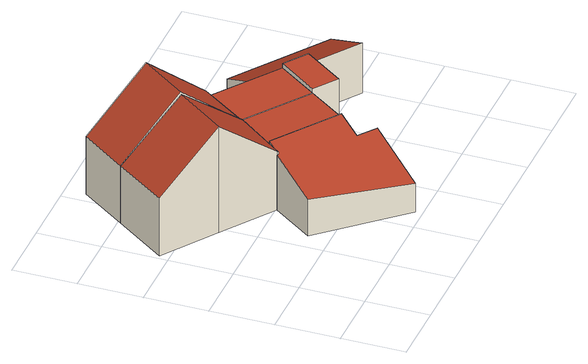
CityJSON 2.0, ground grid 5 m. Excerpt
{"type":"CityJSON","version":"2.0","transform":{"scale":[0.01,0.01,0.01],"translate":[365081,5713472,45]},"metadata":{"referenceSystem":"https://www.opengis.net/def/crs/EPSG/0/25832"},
"CityObjects":{
"building1":{"type":"Building","attributes":{"Geometrietyp2DReferenz":"3000","Gemeindeschluessel":"05513000","function":"31001_2463","roofType":"2100","measuredHeight":5.2},"address":[{"country":"Germany","locality":"Gelsenkirchen","thoroughfareNumber":"90a","thoroughfareName":"Ekhofstraße"}],"geometry":[{"type":"Solid","lod":"2","boundaries":[[[[0,1,2,3]],[[4,5,1,0]],[[6,7,5,4]],[[8,9,7,6]],[[10,11,9,8]],[[12,13,11,10]],[[14,15,13,12]],[[3,2,15,14]],[[12,10,8,6,4,0,3,14]],[[1,5,7,9,11,13,15,2]]]],"semantics":{"surfaces":[{"type":"WallSurface"},{"type":"RoofSurface"},{"type":"GroundSurface"}],"values":[[0,0,0,0,0,0,0,0,1,2]]}}]},
"building2":{"type":"Building","attributes":{"Gemeindeschluessel":"05513000","Geometrietyp2DReferenz":"3000","function":"31001_1010"},"address":[{"country":"Germany","locality":"Gelsenkirchen","thoroughfareNumber":"90a","thoroughfareName":"Ekhofstraße"}],"children":["building2-1","building2-2"]},
"building2-1":{"type":"BuildingPart","attributes":{"roofType":"3100","measuredHeight":9.11,"storeysAboveGround":1},"parents":["building2"],"geometry":[{"type":"Solid","lod":"2","boundaries":[[[[16,17,18,19]],[[20,21,17,16]],[[22,23,21,20]],[[24,25,23,22]],[[26,27,25,24]],[[28,29,30,31]],[[19,18,29,28]],[[22,20,16,24]],[[19,28,31,26,24,16]],[[17,21,23,25,27,30,29,18]],[[31,30,27,26]]]],"semantics":{"surfaces":[{"type":"WallSurface"},{"type":"RoofSurface"},{"type":"GroundSurface"},{"type":"ClosureSurface"}],"values":[[0,0,0,0,0,0,0,1,1,2,3]]}}]},
"building2-2":{"type":"BuildingPart","attributes":{"roofType":"1000","measuredHeight":4.95,"storeysAboveGround":1},"parents":["building2"],"geometry":[{"type":"Solid","lod":"2","boundaries":[[[[32,33,27,26]],[[34,35,33,32]],[[31,30,35,34]],[[32,26,31,34]],[[27,33,35,30]],[[26,27,30,31]]]],"semantics":{"surfaces":[{"type":"WallSurface"},{"type":"RoofSurface"},{"type":"GroundSurface"},{"type":"ClosureSurface"}],"values":[[0,0,0,1,2,3]]}}]},
"building3":{"type":"Building","attributes":{"Gemeindeschluessel":"05513000","Geometrietyp2DReferenz":"3000","function":"31001_1010"},"address":[{"country":"Germany","locality":"Gelsenkirchen","thoroughfareNumber":"90b","thoroughfareName":"Ekhofstraße"}],"children":["building3-1","building3-2"]},
"building3-1":{"type":"BuildingPart","attributes":{"roofType":"3100","measuredHeight":9.37,"storeysAboveGround":1},"parents":["building3"],"geometry":[{"type":"MultiSurface","lod":"2","boundaries":[[[22,36,37,38]],[[39,40,36,22]],[[41,42,40,39]],[[38,43,22]],[[39,44,41]],[[41,44,43,38]],[[22,43,44,39]],[[37,36,40,42]],[[41,45,46,42]],[[37,46,45,38]]],"semantics":{"surfaces":[{"type":"WallSurface"},{"type":"RoofSurface"},{"type":"GroundSurface"},{"type":"ClosureSurface"}],"values":[0,0,0,0,0,1,1,2,0,3]}}]},
"building3-2":{"type":"BuildingPart","attributes":{"roofType":"1000","measuredHeight":4.95,"storeysAboveGround":1},"parents":["building3"],"geometry":[{"type":"Solid","lod":"2","boundaries":[[[[47,48,46,45]],[[32,49,48,47]],[[38,37,49,32]],[[32,47,45,38]],[[48,49,37,46]],[[45,46,37,38]]]],"semantics":{"surfaces":[{"type":"WallSurface"},{"type":"RoofSurface"},{"type":"GroundSurface"},{"type":"ClosureSurface"}],"values":[[0,0,0,1,2,3]]}}]},
"building4":{"type":"Building","attributes":{"Geometrietyp2DReferenz":"3000","Gemeindeschluessel":"05513000","function":"31001_1010","roofType":"1000","measuredHeight":5.24},"address":[{"country":"Germany","locality":"Gelsenkirchen","thoroughfareNumber":"90b","thoroughfareName":"Ekhofstraße"}],"geometry":[{"type":"Solid","lod":"2","boundaries":[[[[50,51,52,53]],[[54,55,51,50]],[[56,57,55,54]],[[53,52,57,56]],[[54,50,53,56]],[[51,55,57,52]]]],"semantics":{"surfaces":[{"type":"WallSurface"},{"type":"RoofSurface"},{"type":"GroundSurface"}],"values":[[0,0,0,0,1,2]]}}]},
"building5":{"type":"Building","attributes":{"Geometrietyp2DReferenz":"3000","Gemeindeschluessel":"05513000","function":"31001_2463","roofType":"2100","measuredHeight":4.31},"address":[{"country":"Germany","locality":"Gelsenkirchen","thoroughfareNumber":"90b","thoroughfareName":"Ekhofstraße"}],"geometry":[{"type":"Solid","lod":"2","boundaries":[[[[58,59,60,61]],[[62,63,59,58]],[[64,65,63,62]],[[61,60,65,64]],[[62,58,61,64]],[[59,63,65,60]]]],"semantics":{"surfaces":[{"type":"WallSurface"},{"type":"RoofSurface"},{"type":"GroundSurface"}],"values":[[0,0,0,0,1,2]]}}]}
},
"vertices":[
[1183,54,355],[1183,54,106],[1481,453,106],[1481,453,548],[633,666,423],[633,666,106],[869,991,579],[869,991,106],[880,983,579],[880,983,106],[954,1078,626],[954,1078,106],[1455,718,626],[1455,718,106],[1339,557,548],[1339,557,106],
[457,1279,1014],[457,1279,104],[869,991,104],[869,991,609],[33,1575,598],[33,1575,104],[327,1979,598],[327,1979,104],[753,1673,1014],[753,1673,104],[1178,1366,598],[1178,1366,104],[880,983,598],[880,983,104],[954,1078,104],[954,1078,598],
[1668,1014,598],[1668,1014,104],[1455,718,598],[1455,718,104],
[327,1979,103],[1169,1373,103],[1169,1373,598],[590,2339,598],[590,2339,103],[1428,1736,598],[1428,1736,103],[748,1676,1040],[1009,2037,1040],[1394,1688,598],[1394,1688,103],
[1895,1329,598],[1895,1329,103],[1668,1014,103],
[2079,1198,633],[2079,1198,109],[1895,1329,109],[1895,1329,633],[1852,882,633],[1852,882,109],[1668,1014,633],[1668,1014,109],
[1980,1781,341],[1980,1781,99],[1747,1455,99],[1747,1455,530],[2713,1261,341],[2713,1261,99],[2480,934,530],[2480,934,99]
]}
